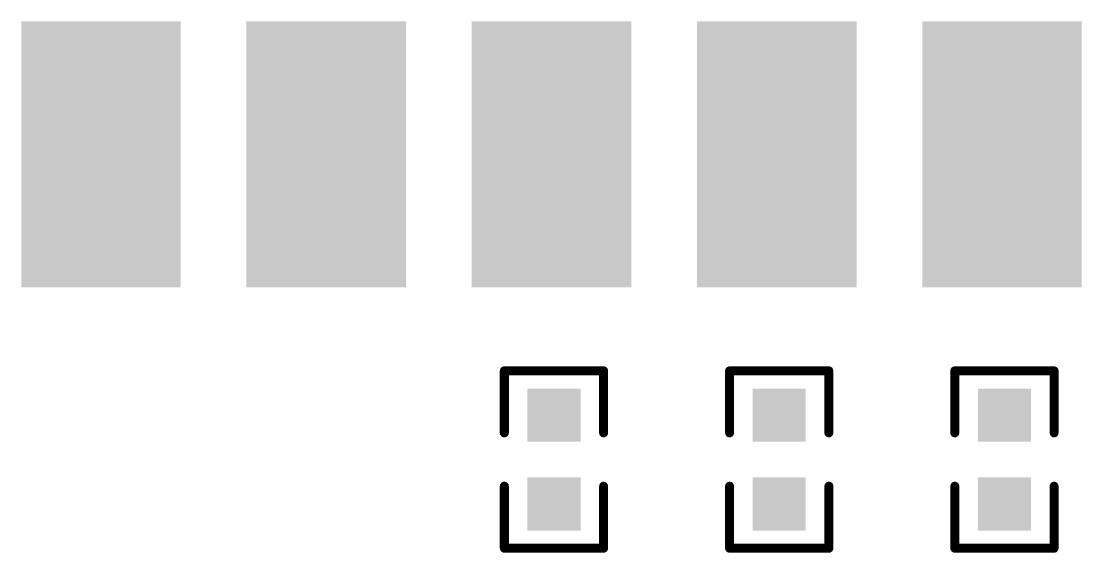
# Model space of a CAD drawing. Header units: millimetres. Extents: x 17.58 to 19.74, y 15.71 to 18.76.
# Drawn here: x 18.8018 to 19.0372, y 17.0273 to 17.1453 of the extents above; entities that cross this region are included whole.
import ezdxf

# ---------------------------------------------------------------- set-up
doc = ezdxf.new("R2010")
doc.units = ezdxf.units.MM
doc.header["$MEASUREMENT"] = 0
doc.layers.get('0').update_dxf_attribs({"linetype": 'CONTINUOUS', "lineweight": 0})
doc.layers.add('04_BOT_PHO', color=90, linetype='CONTINUOUS', lineweight=0)

# ---------------------------------------------------------------- blocks, each defined once
blk = doc.blocks.new('RECTANGLE_23')
blk.add_solid([(0.01771, 0.02953), (0.01771, -0.02953), (-0.01771, 0.02953), (-0.01771, -0.02953)])
blk = doc.blocks.new('SQUARE_25')
blk.add_solid([(0.0059, 0.0059), (0.0059, -0.0059), (-0.0059, 0.0059), (-0.0059, -0.0059)])
blk = doc.blocks.new('ROUND_380')
h = blk.add_hatch(color=256)
edge = h.paths.add_edge_path(flags=0)
edge.add_arc((0, 0), 0.001, 0, 360)

msp = doc.modelspace()

# ---------------------------------------------------------------- linework, layer by layer
at = {"layer": '04_BOT_PHO', "lineweight": 211, "const_width": 0.002}
for points in [[(18.93106, 17.06772), (18.90902, 17.06772)], [(18.90902, 17.06772), (18.90902, 17.05394)], [(18.93106, 17.05394), (18.93106, 17.06772)], [(18.98106, 17.06772), (18.95902, 17.06772)], [(18.95902, 17.06772), (18.95902, 17.05394)], [(18.98106, 17.05394), (18.98106, 17.06772)], [(19.03106, 17.06772), (19.00902, 17.06772)], [(19.00902, 17.06772), (19.00902, 17.05394)], [(19.03106, 17.05394), (19.03106, 17.06772)], [(18.90902, 17.02835), (18.90902, 17.04213)], [(18.93106, 17.04213), (18.93106, 17.02835)], [(18.95902, 17.02835), (18.95902, 17.04213)], [(18.98106, 17.04213), (18.98106, 17.02835)], [(19.00902, 17.02835), (19.00902, 17.04213)], [(19.03106, 17.04213), (19.03106, 17.02835)], [(18.93106, 17.02835), (18.90902, 17.02835)], [(18.98106, 17.02835), (18.95902, 17.02835)], [(19.03106, 17.02835), (19.00902, 17.02835)]]:
    msp.add_lwpolyline(points, dxfattribs=at)

# ---------------------------------------------------------------- block references
at = {"layer": '04_BOT_PHO'}
for name, p in [('RECTANGLE_23', (18.81949, 17.11575)), ('RECTANGLE_23', (18.86949, 17.11575)), ('RECTANGLE_23', (18.91949, 17.11575)), ('RECTANGLE_23', (18.96949, 17.11575)), ('RECTANGLE_23', (19.01949, 17.11575)), ('ROUND_380', (18.90902, 17.06772)), ('ROUND_380', (18.93106, 17.06772)), ('ROUND_380', (18.95902, 17.06772)), ('ROUND_380', (18.98106, 17.06772)), ('ROUND_380', (19.00902, 17.06772)), ('ROUND_380', (19.03106, 17.06772)), ('SQUARE_25', (18.92004, 17.05787)), ('SQUARE_25', (18.97004, 17.05787)), ('SQUARE_25', (19.02004, 17.05787)), ('ROUND_380', (18.90902, 17.05394)), ('ROUND_380', (18.93106, 17.05394)), ('ROUND_380', (18.95902, 17.05394)), ('ROUND_380', (18.98106, 17.05394)), ('ROUND_380', (19.00902, 17.05394)), ('ROUND_380', (19.03106, 17.05394)), ('ROUND_380', (18.90902, 17.04213)), ('SQUARE_25', (18.92004, 17.03819)), ('ROUND_380', (18.93106, 17.04213)), ('ROUND_380', (18.95902, 17.04213)), ('SQUARE_25', (18.97004, 17.03819)), ('ROUND_380', (18.98106, 17.04213)), ('ROUND_380', (19.00902, 17.04213)), ('SQUARE_25', (19.02004, 17.03819)), ('ROUND_380', (19.03106, 17.04213)), ('ROUND_380', (18.90902, 17.02835)), ('ROUND_380', (18.93106, 17.02835)), ('ROUND_380', (18.95902, 17.02835)), ('ROUND_380', (18.98106, 17.02835)), ('ROUND_380', (19.00902, 17.02835)), ('ROUND_380', (19.03106, 17.02835))]:
    msp.add_blockref(name, p, dxfattribs=at)

doc.saveas('drawing.dxf')
